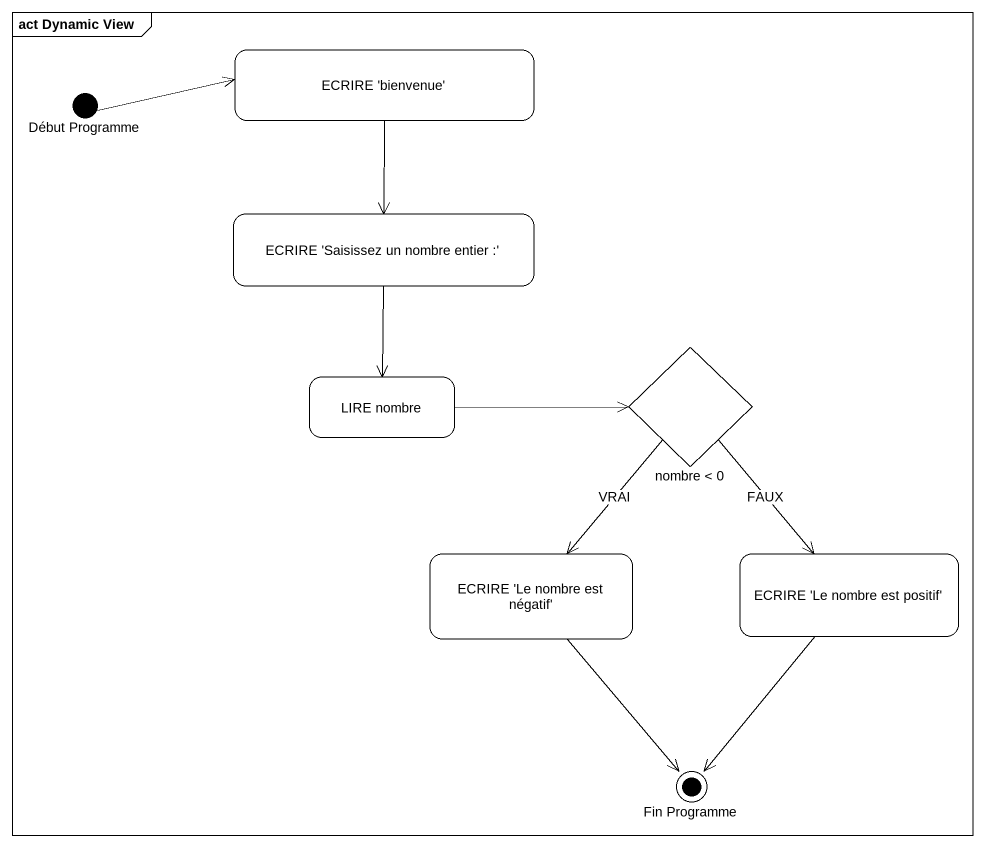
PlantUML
@startuml
mainframe act Dynamic View
hide empty description
state "Début Programme" as Début_Programme <<start>>
state "ECRIRE 'bienvenue'" as ECRIRE_bienvenue
state "ECRIRE 'Saisissez un nombre entier :'" as ECRIRE_Saisissez_un_nombre
state "nombre < 0" as nombre_0 <<choice>>
state "LIRE nombre" as LIRE_nombre
state "ECRIRE 'Le nombre est négatif'" as ECRIRE_Le_nombre_est_négatif
state "ECRIRE 'Le nombre est positif'" as ECRIRE_Le_nombre_est_positif
state "Fin Programme" as Fin_Programme <<end>>
Début_Programme -right-> ECRIRE_bienvenue
ECRIRE_bienvenue --> ECRIRE_Saisissez_un_nombre
ECRIRE_Saisissez_un_nombre --> LIRE_nombre
nombre_0 --> ECRIRE_Le_nombre_est_négatif : VRAI
nombre_0 --> ECRIRE_Le_nombre_est_positif : FAUX
LIRE_nombre -right-> nombre_0
ECRIRE_Le_nombre_est_négatif --> Fin_Programme
ECRIRE_Le_nombre_est_positif --> Fin_Programme
@enduml
